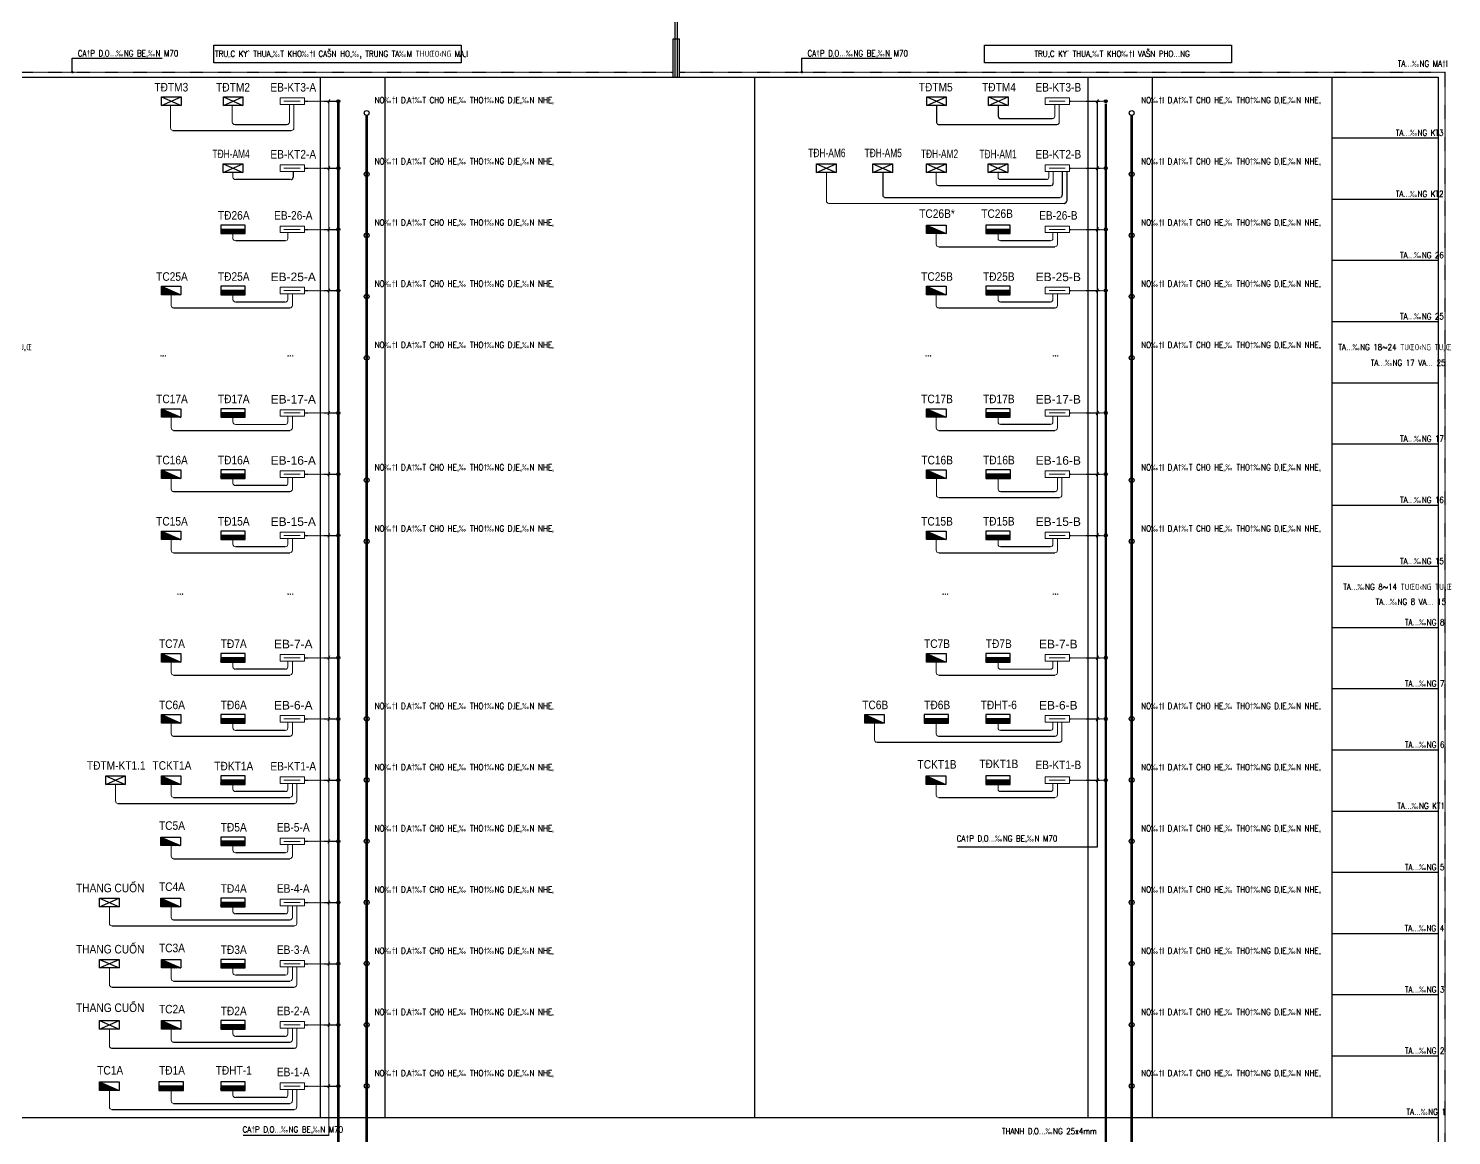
# Model space of a CAD drawing. Extents: x -5343388 to 7033982, y -486386 to 188356.
# Drawn here: x 535213 to 593360, y 118966 to 164193 of the extents above; entities that cross this region are included whole.
import ezdxf
from ezdxf.enums import TextEntityAlignment as Align

# ---------------------------------------------------------------- set-up
doc = ezdxf.new("R2010")
doc.units = 0
doc.header["$MEASUREMENT"] = 0
for name, pattern in [('CEN-2', [26, 20, -2, 0, -2, 0, -2]), ('CONTINOUS', [0]), ('DASHDOT2', [0.5, 0.25, -0.125, 0, -0.125]), ('HIDDEN', [0.375, 0.25, -0.125])]:
    doc.linetypes.add(name, pattern=pattern)
for name, color, linetype in [('0-----E-equip', 2, 'Continuous'), ('0-----E-line', 4, 'Continuous'), ('0-----E-text', 3, 'Continuous'), ('E-PLAN', 9, 'Continuous'), ('E-SYM', 2, 'Continuous'), ('E-WIRE2S', 4, 'CEN-2'), ('TBD', 2, 'Continuous')]:
    doc.layers.add(name, color=color, linetype=linetype)
for name, color, linetype, lineweight in [('0----EARTHING', 6, 'Continuous', 18), ('0---DT---TEXT', 3, 'Continuous', 18), ('CABLE PIT', 2, 'Continuous', 0), ('thay', 7, 'Continuous', 18)]:
    doc.layers.add(name, color=color, linetype=linetype, lineweight=lineweight)
doc.styles.add('ROMANS1', font='ROMANS1.shx')
doc.styles.add('STYLE3', font='')
doc.styles.get('STYLE3').set_extended_font_data('.VnArialH')
doc.dimstyles.get("Standard").update_dxf_attribs({"dimtxt": 0.18, "dimasz": 0.18, "dimexe": 0.18, "dimexo": 0.0625, "dimgap": 0.09, "dimtad": 0, "dimtih": 1, "dimtoh": 1, "dimdec": 4, "dimzin": 0, "dimdsep": 46, "dimtxsty": 'Standard', "dimcen": 0.09, "dimadec": 0, "dimazin": 0, "dimtfac": 1, "dimtdec": 4, "dimtofl": 0, "dimtmove": 0, "dimatfit": 3, "dimfxl": 1, "dimtolj": 1, "dimtzin": 0, "dimarcsym": 0})

# ---------------------------------------------------------------- blocks, each defined once
blk = doc.blocks.new('P1')
at = {"layer": 'TBD'}
h = blk.add_hatch(dxfattribs=at)
h.set_pattern_fill('ANSI31', color=256, scale=150, style=0)
h.set_pattern_definition([(45, (-33575, -55100), (-13.258252, 13.258252), [])])
h.paths.add_polyline_path([(500, 0), (500, 175), (-500, 175), (-500, 0)])
for p, q in [((-500, 350), (500, 350)), ((-500, 0), (-500, 350)), ((-500, 175), (500, 175)), ((500, 0), (-500, 0)), ((500, 350), (500, 0))]:
    blk.add_line(p, q, dxfattribs=at)
blk = doc.blocks.new('TAMNOIDAT')
at = {"layer": 'CABLE PIT', "linetype": 'Continuous', "ltscale": 0.5}
blk.add_line((-656, -1), (0, -1), dxfattribs=at)
blk.add_lwpolyline([(184, 134), (184, -134), (-811, -134), (-811, 134)], close=True, dxfattribs=at)
blk = doc.blocks.new('100-0')
at = {"layer": 'E-SYM', "linetype": 'Continuous'}
for radius in [75, 64.2, 53.5, 42.7, 31.9, 21.1, 10.4]:
    blk.add_circle((0, 0), radius, dxfattribs=at)
blk = doc.blocks.new('p5')
at = {"layer": 'TBD'}
for p, q in [((-400, 175), (400, -175)), ((-400, 175), (400, 175)), ((-400, -175), (400, 175)), ((-400, -175), (-400, 175)), ((400, 175), (400, -175)), ((400, -175), (-400, -175))]:
    blk.add_line(p, q, dxfattribs=at)
blk = doc.blocks.new('DOT')
at = {"layer": 'thay', "color": 0, "linetype": 'ByBlock'}
blk.add_line((-0.5, 0), (-1, 0), dxfattribs=at)
at = {"layer": 'thay', "color": 0, "linetype": 'ByBlock', "const_width": 0.5}
blk.add_lwpolyline([(-0.25, 0, 1), (0.25, 0, 1)], format="xyb", close=True, dxfattribs=at)
blk = doc.blocks.new('*X81')
at = {"color": 0}
for p, q in [((30675, 38842), (30681, 38848)), ((30675, 38816), (30699, 38840)), ((30675, 38789), (30717, 38831)), ((30675, 38763), (30736, 38823)), ((30675, 38736), (30754, 38815)), ((30675, 38710), (30773, 38807)), ((30675, 38683), (30791, 38799)), ((30675, 38656), (30810, 38791)), ((30675, 38630), (30828, 38783)), ((30675, 38603), (30847, 38775)), ((30675, 38577), (30865, 38767)), ((30675, 38550), (30883, 38759)), ((30675, 38524), (30902, 38751)), ((30678, 38500), (30920, 38743)), ((30704, 38500), (30939, 38735)), ((30731, 38500), (30957, 38727)), ((30757, 38500), (30976, 38718)), ((30784, 38500), (30994, 38710)), ((30810, 38500), (31013, 38702)), ((30837, 38500), (31031, 38694)), ((30863, 38500), (31049, 38686)), ((30890, 38500), (31068, 38678)), ((30916, 38500), (31086, 38670)), ((30943, 38500), (31105, 38662)), ((30969, 38500), (31123, 38654)), ((30996, 38500), (31142, 38646)), ((31022, 38500), (31160, 38638)), ((31049, 38500), (31179, 38630)), ((31075, 38500), (31197, 38622)), ((31102, 38500), (31215, 38614)), ((31128, 38500), (31234, 38605)), ((31155, 38500), (31252, 38597)), ((31181, 38500), (31271, 38589)), ((31208, 38500), (31289, 38581)), ((31234, 38500), (31308, 38573)), ((31261, 38500), (31326, 38565)), ((31288, 38500), (31345, 38557)), ((31314, 38500), (31363, 38549)), ((31341, 38500), (31381, 38541)), ((31367, 38500), (31400, 38533)), ((31394, 38500), (31418, 38525)), ((31420, 38500), (31437, 38517)), ((31447, 38500), (31455, 38509)), ((31473, 38500), (31474, 38501))]:
    blk.add_line(p, q, dxfattribs=at)
blk = doc.blocks.new('p2')
at = {"layer": 'TBD'}
for p, q in [((-400, 350), (400, 350)), ((-400, 350), (400, 0)), ((-400, 0), (-400, 350)), ((400, 0), (-400, 0)), ((400, 350), (400, 0))]:
    blk.add_line(p, q, dxfattribs=at)
blk.add_blockref('*X81', (-31075, -38500), dxfattribs=at)

msp = doc.modelspace()

# ---------------------------------------------------------------- linework, layer by layer
for p, q in [((530546.42406, 162208.72634), (592817.67104, 162208.72634)), ((547149.30097, 119708.72634), (547149.30097, 162208.72634)), ((549789.75515, 119708.72634), (549789.75515, 162208.72634)), ((564891.18698, 119708.72634), (564891.18698, 162208.72634)), ((578507.43244, 119708.72634), (578507.43244, 162208.72634)), ((581147.88661, 119708.72634), (581147.88661, 162208.72634)), ((588486.84361, 119708.72634), (588486.84361, 162208.72634)), ((592817.67104, 162208.72634), (592817.67104, 104458.51415)), ((592817.67104, 159708.72634), (588486.84361, 159708.72634)), ((592817.67104, 157208.72634), (588486.84361, 157208.72634)), ((592817.67104, 154708.72634), (588486.84361, 154708.72634)), ((592817.67104, 152208.72634), (588486.84361, 152208.72634)), ((592817.67104, 149708.72634), (588486.84361, 149708.72634)), ((592817.67104, 147208.72634), (588486.84361, 147208.72634)), ((592817.67104, 144708.72634), (588486.84361, 144708.72634)), ((592817.67104, 142208.72634), (588486.84361, 142208.72634)), ((592817.67104, 139708.72634), (588486.84361, 139708.72634)), ((592817.67104, 137208.72634), (588486.84361, 137208.72634)), ((592817.67104, 134708.72634), (588486.84361, 134708.72634)), ((592817.67104, 132208.72634), (588486.84361, 132208.72634)), ((592817.67104, 129708.72634), (588486.84361, 129708.72634)), ((592817.67104, 127208.72634), (588486.84361, 127208.72634)), ((592817.67104, 124708.72634), (588486.84361, 124708.72634)), ((592817.67104, 122208.72634), (588486.84361, 122208.72634)), ((530546.42406, 119708.72634), (592817.67104, 119708.72634))]:
    msp.add_line(p, q)
for points in [[(542789.28349, 163517.68503), (552892.1119, 163517.68503), (552892.1119, 162784.4809), (542789.28349, 162784.4809)], [(574272.22191, 163517.68503), (584375.05031, 163517.68503), (584375.05031, 162784.4809), (574272.22191, 162784.4809)]]:
    msp.add_lwpolyline(points, close=True)
for points in [[(556381.82315, 160741.3009, 0, 150, 0), (556052.57012, 160741.3009, 0, 0, 0), (549031.3121, 160741.3009, 0, 0, 0)], [(587641.41787, 160741.3009, 0, 150, 0), (587312.16484, 160741.3009, 0, 0, 0), (580290.90682, 160741.3009, 0, 0, 0)], [(556381.82315, 158241.3009, 0, 150, 0), (556052.57012, 158241.3009, 0, 0, 0), (549031.3121, 158241.3009, 0, 0, 0)], [(587641.41787, 158241.3009, 0, 150, 0), (587312.16484, 158241.3009, 0, 0, 0), (580290.90682, 158241.3009, 0, 0, 0)], [(556381.82315, 155741.3009, 0, 150, 0), (556052.57012, 155741.3009, 0, 0, 0), (549031.3121, 155741.3009, 0, 0, 0)], [(587641.41787, 155741.3009, 0, 150, 0), (587312.16484, 155741.3009, 0, 0, 0), (580290.90682, 155741.3009, 0, 0, 0)], [(556381.82315, 153241.3009, 0, 150, 0), (556052.57012, 153241.3009, 0, 0, 0), (549031.3121, 153241.3009, 0, 0, 0)], [(587641.41787, 153241.3009, 0, 150, 0), (587312.16484, 153241.3009, 0, 0, 0), (580290.90682, 153241.3009, 0, 0, 0)], [(556381.82315, 150741.3009, 0, 150, 0), (556052.57012, 150741.3009, 0, 0, 0), (549031.3121, 150741.3009, 0, 0, 0)], [(587641.41787, 150741.3009, 0, 150, 0), (587312.16484, 150741.3009, 0, 0, 0), (580290.90682, 150741.3009, 0, 0, 0)], [(556381.82315, 145741.3009, 0, 150, 0), (556052.57012, 145741.3009, 0, 0, 0), (549031.3121, 145741.3009, 0, 0, 0)], [(587641.41787, 145741.3009, 0, 150, 0), (587312.16484, 145741.3009, 0, 0, 0), (580290.90682, 145741.3009, 0, 0, 0)], [(556381.82315, 143241.3009, 0, 150, 0), (556052.57012, 143241.3009, 0, 0, 0), (549031.3121, 143241.3009, 0, 0, 0)], [(587641.41787, 143241.3009, 0, 150, 0), (587312.16484, 143241.3009, 0, 0, 0), (580290.90682, 143241.3009, 0, 0, 0)], [(556381.82315, 135991.3009, 0, 150, 0), (556052.57012, 135991.3009, 0, 0, 0), (549031.3121, 135991.3009, 0, 0, 0)], [(587641.41787, 135991.3009, 0, 150, 0), (587312.16484, 135991.3009, 0, 0, 0), (580290.90682, 135991.3009, 0, 0, 0)], [(556381.82315, 133491.3009, 0, 150, 0), (556052.57012, 133491.3009, 0, 0, 0), (549031.3121, 133491.3009, 0, 0, 0)], [(587641.41787, 133491.3009, 0, 150, 0), (587312.16484, 133491.3009, 0, 0, 0), (580290.90682, 133491.3009, 0, 0, 0)], [(556381.82315, 130991.3009, 0, 150, 0), (556052.57012, 130991.3009, 0, 0, 0), (549031.3121, 130991.3009, 0, 0, 0)], [(587641.41787, 130991.3009, 0, 150, 0), (587312.16484, 130991.3009, 0, 0, 0), (580290.90682, 130991.3009, 0, 0, 0)], [(556381.82315, 128491.3009, 0, 150, 0), (556052.57012, 128491.3009, 0, 0, 0), (549031.3121, 128491.3009, 0, 0, 0)], [(587641.41787, 128491.3009, 0, 150, 0), (587312.16484, 128491.3009, 0, 0, 0), (580290.90682, 128491.3009, 0, 0, 0)], [(556381.82315, 125991.3009, 0, 150, 0), (556052.57012, 125991.3009, 0, 0, 0), (549031.3121, 125991.3009, 0, 0, 0)], [(587641.41787, 125991.3009, 0, 150, 0), (587312.16484, 125991.3009, 0, 0, 0), (580290.90682, 125991.3009, 0, 0, 0)], [(556381.82315, 123491.3009, 0, 150, 0), (556052.57012, 123491.3009, 0, 0, 0), (549031.3121, 123491.3009, 0, 0, 0)], [(587641.41787, 123491.3009, 0, 150, 0), (587312.16484, 123491.3009, 0, 0, 0), (580290.90682, 123491.3009, 0, 0, 0)], [(556381.82315, 120991.3009, 0, 150, 0), (556052.57012, 120991.3009, 0, 0, 0), (549031.3121, 120991.3009, 0, 0, 0)], [(587641.41787, 120991.3009, 0, 150, 0), (587312.16484, 120991.3009, 0, 0, 0), (580290.90682, 120991.3009, 0, 0, 0)]]:
    msp.add_lwpolyline(points, format="xyseb")
for centre in [(549031.3121, 160741.3009), (580290.90682, 160741.3009), (549031.3121, 158241.3009), (580290.90682, 158241.3009), (549031.3121, 155741.3009), (580290.90682, 155741.3009), (549031.3121, 153241.3009), (580290.90682, 153241.3009), (549031.3121, 150741.3009), (580290.90682, 150741.3009), (549031.3121, 145741.3009), (580290.90682, 145741.3009), (549031.3121, 143241.3009), (580290.90682, 143241.3009), (549031.3121, 135991.3009), (580290.90682, 135991.3009), (549031.3121, 133491.3009), (580290.90682, 133491.3009), (549031.3121, 130991.3009), (580290.90682, 130991.3009), (549031.3121, 128491.3009), (580290.90682, 128491.3009), (549031.3121, 125991.3009), (580290.90682, 125991.3009), (549031.3121, 123491.3009), (580290.90682, 123491.3009), (549031.3121, 120991.3009), (580290.90682, 120991.3009)]:
    msp.add_circle(centre, 100)
at = {"layer": '0-----E-line', "color": 6, "linetype": 'DASHDOT2', "ltscale": 10}
for p, q in [((530240.02914, 162408.72634), (561554.99464, 162408.72634)), ((561809.10047, 162408.72634), (583276.19908, 162408.72634)), ((582279.47854, 162408.72634), (593098.27463, 162408.72634)), ((593098.27463, 103194.44058), (593098.27463, 162408.72634)), ((546493.24417, 161220.94088), (547873.24683, 161220.94088)), ((577752.8389, 161220.94088), (579231.37829, 161220.94088)), ((546493.24417, 158485.83188), (547873.24683, 158485.83188)), ((577752.8389, 158485.83188), (579231.37829, 158485.83188)), ((546493.24417, 155985.83188), (547873.24683, 155985.83188)), ((577752.8389, 155985.83188), (579231.37829, 155985.83188)), ((546493.24417, 153485.83188), (547873.24683, 153485.83188)), ((577752.8389, 153485.83188), (579231.37829, 153485.83188)), ((546493.24417, 148485.83188), (547873.24683, 148485.83188)), ((577752.8389, 148485.83188), (579231.37829, 148485.83188)), ((546493.24417, 145985.83188), (547873.24683, 145985.83188)), ((577752.8389, 145985.83188), (579231.37829, 145985.83188)), ((546493.24417, 143485.83188), (547873.24683, 143485.83188)), ((577752.8389, 143485.83188), (579231.37829, 143485.83188)), ((546493.24417, 138485.83188), (547873.24683, 138485.83188)), ((577752.8389, 138485.83188), (579231.37829, 138485.83188)), ((546493.24417, 135985.83188), (547873.24683, 135985.83188)), ((577752.8389, 135985.83188), (579231.37829, 135985.83188)), ((546493.24417, 133485.83188), (547873.24683, 133485.83188)), ((577752.8389, 133485.83188), (579231.37829, 133485.83188)), ((546493.24417, 130985.83188), (547873.24683, 130985.83188)), ((546493.24417, 128485.83188), (547873.24683, 128485.83188)), ((546493.24417, 125985.83188), (547873.24683, 125985.83188)), ((546493.24417, 123485.83188), (547873.24683, 123485.83188)), ((546493.24417, 120985.83188), (547873.24683, 120985.83188))]:
    msp.add_line(p, q, dxfattribs=at)
at = {"layer": '0-----E-line', "color": 6, "linetype": 'HIDDEN', "ltscale": 10}
for p, q in [((572314.27417, 161045.94088), (572314.27417, 160368.46148)), ((574838.34358, 161045.94088), (574838.34358, 160610.57523)), ((574938.34358, 160510.57523), (577049.53293, 160510.57523)), ((541117.78904, 160026.34773), (545958.20979, 160026.34773)), ((543641.85845, 160268.46148), (545774.1822, 160268.46148)), ((572414.27417, 160268.46148), (577233.56052, 160268.46148)), ((546029.56924, 158352.13622), (546029.56924, 158117.57997)), ((570117.32879, 158310.83188), (570117.32879, 157391.23872)), ((577453.64139, 158352.13622), (577453.64139, 157391.23872)), ((577637.66898, 158352.13622), (577637.66898, 157149.12497)), ((545929.56924, 158017.57997), (543669.96385, 158017.57997)), ((572405.48916, 157775.46622), (576985.58622, 157775.46622)), ((576801.55863, 158017.57997), (574929.55857, 158017.57997)), ((570217.32879, 157291.23872), (577353.64139, 157291.23872)), ((545711.59526, 155517.57997), (543669.96385, 155517.57997)), ((572405.48916, 155275.46622), (577155.21757, 155275.46622)), ((576971.18998, 155517.57997), (574929.55857, 155517.57997)), ((545711.59526, 153017.57997), (543669.96385, 153017.57997)), ((576971.18998, 153017.57997), (574929.55857, 153017.57997)), ((541145.89444, 152775.46622), (545895.62285, 152775.46622)), ((572405.48916, 152775.46622), (577155.21757, 152775.46622)), ((541145.89444, 147775.46622), (545895.62285, 147775.46622)), ((572405.48916, 147775.46622), (577155.21757, 147775.46622)), ((576971.18998, 148017.57997), (574929.55857, 148017.57997)), ((545711.59526, 145517.57997), (543669.96385, 145517.57997)), ((541145.89444, 145275.46622), (545895.62285, 145275.46622)), ((572410.90828, 145033.35247), (577339.24516, 145033.35247)), ((574934.97769, 145275.46622), (577155.21757, 145275.46622)), ((541145.89444, 142775.46622), (545895.62285, 142775.46622)), ((545711.59526, 143017.57997), (543669.96385, 143017.57997)), ((572405.48916, 142775.46622), (577155.21757, 142775.46622)), ((576971.18998, 143017.57997), (574929.55857, 143017.57997)), ((545711.59526, 138017.57997), (543669.96385, 138017.57997)), ((541145.89444, 137775.46622), (545895.62285, 137775.46622)), ((572405.48916, 137775.46622), (577155.21757, 137775.46622)), ((545711.59526, 135517.57997), (543669.96385, 135517.57997)), ((576971.18998, 135517.57997), (574929.55857, 135517.57997)), ((541145.89444, 135275.46622), (545895.62285, 135275.46622)), ((569881.41975, 135033.35247), (577339.24516, 135033.35247)), ((572405.48916, 135275.46622), (577155.21757, 135275.46622)), ((541145.89444, 132775.46622), (545895.62285, 132775.46622)), ((545711.59526, 133017.57997), (543669.96385, 133017.57997)), ((572405.48916, 132775.46622), (577155.21757, 132775.46622)), ((576971.18998, 133017.57997), (574929.55857, 133017.57997)), ((538869.66567, 132533.35247), (546079.65043, 132533.35247)), ((541145.89444, 130275.46622), (545895.62285, 130275.46622)), ((545711.59526, 130517.57997), (543669.96385, 130517.57997)), ((545711.59526, 128017.57997), (543669.96385, 128017.57997)), ((538621.82503, 127533.35247), (546079.65043, 127533.35247)), ((541145.89444, 127775.46622), (545895.62285, 127775.46622)), ((538621.82503, 125033.35247), (546079.65043, 125033.35247)), ((541145.89444, 125275.46622), (545895.62285, 125275.46622)), ((545711.59526, 125517.57997), (543669.96385, 125517.57997)), ((541145.89444, 122775.46622), (545895.62285, 122775.46622)), ((545711.59526, 123017.57997), (543669.96385, 123017.57997)), ((538621.82503, 122533.35247), (546079.65043, 122533.35247)), ((545711.59526, 120517.57997), (543669.96385, 120517.57997)), ((538621.82503, 120033.35247), (546079.65043, 120033.35247)), ((541145.89444, 120275.46622), (545895.62285, 120275.46622))]:
    msp.add_line(p, q, dxfattribs=at)
for centre, start, end in [((574938.34358, 160610.57523), 180, 270), ((572414.27417, 160368.46148), 180, 270), ((545929.56924, 158117.57997), 270, 0), ((576985.58622, 157875.46622), 270, 0), ((576985.58622, 157875.46622), 270, 0), ((570217.32879, 157391.23872), 180, 270), ((577353.64139, 157391.23872), 270, 0), ((577537.66898, 157149.12497), 270, 0)]:
    msp.add_arc(centre, 100, start, end, dxfattribs=at)
at = {"layer": '0-----E-text'}
for p, q in [((578887.3114, 161220.94088), (578887.3114, 130746.00819)), ((578887.3114, 130746.00819), (573167.87933, 130746.00819)), ((547485.20626, 118969.1355), (543987.27159, 118969.1355))]:
    msp.add_line(p, q, dxfattribs=at)
at = {"layer": '0----EARTHING'}
for p, q in [((545874.1822, 161087.24523), (545874.1822, 160368.46148)), ((546058.20979, 161087.24523), (546058.20979, 160126.34773)), ((577149.53293, 161087.24523), (577149.53293, 160610.57523)), ((577333.56052, 161087.24523), (577333.56052, 160368.46148)), ((541017.78904, 161045.94088), (541017.78904, 160126.34773)), ((543541.85845, 161045.94088), (543541.85845, 160368.46148)), ((543569.96385, 158310.83188), (543569.96385, 158117.57997)), ((567815.26678, 158310.83188), (567815.26678, 157149.12497)), ((572305.48916, 158310.83188), (572305.48916, 157875.46622)), ((574829.55857, 158310.83188), (574829.55857, 158117.57997)), ((576901.55863, 158352.13622), (576901.55863, 158117.57997)), ((577085.58622, 158352.13622), (577085.58622, 157875.46622)), ((567915.26678, 157049.12497), (577537.66898, 157049.12497)), ((545811.59526, 155852.13622), (545811.59526, 155617.57997)), ((577071.18998, 155852.13622), (577071.18998, 155617.57997)), ((577255.21757, 155852.13622), (577255.21757, 155375.46622)), ((543569.96385, 155810.83188), (543569.96385, 155617.57997)), ((572305.48916, 155810.83188), (572305.48916, 155375.46622)), ((574829.55857, 155810.83188), (574829.55857, 155617.57997)), ((541045.89444, 153310.83188), (541045.89444, 152875.46622)), ((543569.96385, 153310.83188), (543569.96385, 153117.57997)), ((545811.59526, 153352.13622), (545811.59526, 153117.57997)), ((545995.62285, 153352.13622), (545995.62285, 152875.46622)), ((572305.48916, 153310.83188), (572305.48916, 152875.46622)), ((574829.55857, 153310.83188), (574829.55857, 153117.57997)), ((577071.18998, 153352.13622), (577071.18998, 153117.57997)), ((577255.21757, 153352.13622), (577255.21757, 152875.46622)), ((541045.89444, 148310.83188), (541045.89444, 147875.46622)), ((543569.96385, 148310.83188), (543569.96385, 148117.57997)), ((545811.59526, 148352.13622), (545811.59526, 148117.57997)), ((545995.62285, 148352.13622), (545995.62285, 147875.46622)), ((572305.48916, 148310.83188), (572305.48916, 147875.46622)), ((574829.55857, 148310.83188), (574829.55857, 148117.57997)), ((577071.18998, 148352.13622), (577071.18998, 148117.57997)), ((577255.21757, 148352.13622), (577255.21757, 147875.46622)), ((545711.59526, 148017.57997), (543669.96385, 148017.57997)), ((541045.89444, 145810.83188), (541045.89444, 145375.46622)), ((543569.96385, 145810.83188), (543569.96385, 145617.57997)), ((545811.59526, 145852.13622), (545811.59526, 145617.57997)), ((545995.62285, 145852.13622), (545995.62285, 145375.46622)), ((572310.90828, 145810.83188), (572310.90828, 145133.35247)), ((574834.97769, 145810.83188), (574834.97769, 145375.46622)), ((577255.21757, 145852.13622), (577255.21757, 145375.46622)), ((577439.24516, 145852.13622), (577439.24516, 145133.35247)), ((541045.89444, 143310.83188), (541045.89444, 142875.46622)), ((543569.96385, 143310.83188), (543569.96385, 143117.57997)), ((545811.59526, 143352.13622), (545811.59526, 143117.57997)), ((545995.62285, 143352.13622), (545995.62285, 142875.46622)), ((572305.48916, 143310.83188), (572305.48916, 142875.46622)), ((574829.55857, 143310.83188), (574829.55857, 143117.57997)), ((577071.18998, 143352.13622), (577071.18998, 143117.57997)), ((577255.21757, 143352.13622), (577255.21757, 142875.46622)), ((541045.89444, 138310.83188), (541045.89444, 137875.46622)), ((543569.96385, 138310.83188), (543569.96385, 138117.57997)), ((545811.59526, 138352.13622), (545811.59526, 138117.57997)), ((545995.62285, 138352.13622), (545995.62285, 137875.46622)), ((572305.48916, 138310.83188), (572305.48916, 137875.46622)), ((574829.55857, 138310.83188), (574829.55857, 138117.57997)), ((576971.18998, 138017.57997), (574929.55857, 138017.57997)), ((577071.18998, 138352.13622), (577071.18998, 138117.57997)), ((577255.21757, 138352.13622), (577255.21757, 137875.46622)), ((541045.89444, 135810.83188), (541045.89444, 135375.46622)), ((543569.96385, 135810.83188), (543569.96385, 135617.57997)), ((545811.59526, 135852.13622), (545811.59526, 135617.57997)), ((545995.62285, 135852.13622), (545995.62285, 135375.46622)), ((569781.41975, 135810.83188), (569781.41975, 135133.35247)), ((572305.48916, 135810.83188), (572305.48916, 135375.46622)), ((574829.55857, 135810.83188), (574829.55857, 135617.57997)), ((577071.18998, 135852.13622), (577071.18998, 135617.57997)), ((577255.21757, 135852.13622), (577255.21757, 135375.46622)), ((577439.24516, 135852.13622), (577439.24516, 135133.35247)), ((538769.66567, 133310.83188), (538769.66567, 132633.35247)), ((541045.89444, 133310.83188), (541045.89444, 132875.46622)), ((543569.96385, 133310.83188), (543569.96385, 133117.57997)), ((545811.59526, 133352.13622), (545811.59526, 133117.57997)), ((545995.62285, 133352.13622), (545995.62285, 132875.46622)), ((546179.65043, 133352.13622), (546179.65043, 132633.35247)), ((572305.48916, 133310.83188), (572305.48916, 132875.46622)), ((574829.55857, 133310.83188), (574829.55857, 133117.57997)), ((577071.18998, 133352.13622), (577071.18998, 133117.57997)), ((577255.21757, 133352.13622), (577255.21757, 132875.46622)), ((545811.59526, 130852.13622), (545811.59526, 130617.57997)), ((545995.62285, 130852.13622), (545995.62285, 130375.46622)), ((541045.89444, 130810.83188), (541045.89444, 130375.46622)), ((543569.96385, 130810.83188), (543569.96385, 130617.57997)), ((538521.82503, 128310.83188), (538521.82503, 127633.35247)), ((541045.89444, 128310.83188), (541045.89444, 127875.46622)), ((543569.96385, 128310.83188), (543569.96385, 128117.57997)), ((545811.59526, 128352.13622), (545811.59526, 128117.57997)), ((545995.62285, 128352.13622), (545995.62285, 127875.46622)), ((546179.65043, 128352.13622), (546179.65043, 127633.35247)), ((538521.82503, 125810.83188), (538521.82503, 125133.35247)), ((541045.89444, 125810.83188), (541045.89444, 125375.46622)), ((543569.96385, 125810.83188), (543569.96385, 125617.57997)), ((545811.59526, 125852.13622), (545811.59526, 125617.57997)), ((545995.62285, 125852.13622), (545995.62285, 125375.46622)), ((546179.65043, 125852.13622), (546179.65043, 125133.35247)), ((538521.82503, 123310.83188), (538521.82503, 122633.35247)), ((541045.89444, 123310.83188), (541045.89444, 122875.46622)), ((543569.96385, 123310.83188), (543569.96385, 123117.57997)), ((545811.59526, 123352.13622), (545811.59526, 123117.57997)), ((545995.62285, 123352.13622), (545995.62285, 122875.46622)), ((546179.65043, 123352.13622), (546179.65043, 122633.35247)), ((538521.82503, 120810.83188), (538521.82503, 120133.35247)), ((541045.89444, 120810.83188), (541045.89444, 120375.46622)), ((543569.96385, 120810.83188), (543569.96385, 120617.57997)), ((545811.59526, 120852.13622), (545811.59526, 120617.57997)), ((545995.62285, 120852.13622), (545995.62285, 120375.46622)), ((546179.65043, 120852.13622), (546179.65043, 120133.35247))]:
    msp.add_line(p, q, dxfattribs=at)
at = {"layer": '0----EARTHING', "linetype": 'CONTINOUS', "const_width": 100}
for points in [[(547873.24683, 161220.94088), (547873.24683, 102432.83305)], [(579231.37829, 161120.94088), (579231.37829, 104055.42914)], [(549031.3121, 160641.3009), (549031.3121, 103304.63623)], [(580290.90682, 160641.3009), (580290.90682, 102432.83305)]]:
    msp.add_lwpolyline(points, dxfattribs=at)
at = {"layer": '0----EARTHING', "ltscale": 10}
for centre, start, end in [((577049.53293, 160610.57523), 270, 0), ((541117.78904, 160126.34773), 180, 270), ((543641.85845, 160368.46148), 180, 270), ((545774.1822, 160368.46148), 270, 0), ((545958.20979, 160126.34773), 270, 0), ((577233.56052, 160368.46148), 270, 0), ((577155.21757, 155375.46622), 270, 0), ((545895.62285, 152875.46622), 270, 0), ((577155.21757, 152875.46622), 270, 0), ((545895.62285, 147875.46622), 270, 0), ((577155.21757, 147875.46622), 270, 0), ((545895.62285, 145375.46622), 270, 0), ((577155.21757, 145375.46622), 270, 0), ((572410.90828, 145133.35247), 180, 270), ((577339.24516, 145133.35247), 270, 0), ((545895.62285, 142875.46622), 270, 0), ((577155.21757, 142875.46622), 270, 0), ((545895.62285, 137875.46622), 270, 0), ((577155.21757, 137875.46622), 270, 0), ((545895.62285, 135375.46622), 270, 0), ((569881.41975, 135133.35247), 180, 270), ((577155.21757, 135375.46622), 270, 0), ((577339.24516, 135133.35247), 270, 0), ((538869.66567, 132633.35247), 180, 270), ((545895.62285, 132875.46622), 270, 0), ((546079.65043, 132633.35247), 270, 0), ((577155.21757, 132875.46622), 270, 0), ((545895.62285, 130375.46622), 270, 0), ((538621.82503, 127633.35247), 180, 270), ((545895.62285, 127875.46622), 270, 0), ((546079.65043, 127633.35247), 270, 0), ((538621.82503, 125133.35247), 180, 270), ((545895.62285, 125375.46622), 270, 0), ((546079.65043, 125133.35247), 270, 0), ((545895.62285, 122875.46622), 270, 0), ((538621.82503, 122633.35247), 180, 270), ((546079.65043, 122633.35247), 270, 0), ((545895.62285, 120375.46622), 270, 0), ((538621.82503, 120133.35247), 180, 270), ((546079.65043, 120133.35247), 270, 0)]:
    msp.add_arc(centre, 100, start, end, dxfattribs=at)
at = {"layer": '0----EARTHING'}
for centre, start, end in [((577049.53293, 160610.57523), 270, 0), ((543669.96385, 158117.57997), 180, 270), ((572405.48916, 157875.46622), 180, 270), ((574929.55857, 158117.57997), 180, 270), ((576801.55863, 158117.57997), 270, 0), ((567915.26678, 157149.12497), 180, 270), ((543669.96385, 155617.57997), 180, 270), ((545711.59526, 155617.57997), 270, 0), ((572405.48916, 155375.46622), 180, 270), ((574929.55857, 155617.57997), 180, 270), ((576971.18998, 155617.57997), 270, 0), ((577155.21757, 155375.46622), 270, 0), ((543669.96385, 153117.57997), 180, 270), ((545711.59526, 153117.57997), 270, 0), ((574929.55857, 153117.57997), 180, 270), ((576971.18998, 153117.57997), 270, 0), ((541145.89444, 152875.46622), 180, 270), ((545895.62285, 152875.46622), 270, 0), ((572405.48916, 152875.46622), 180, 270), ((577155.21757, 152875.46622), 270, 0), ((541145.89444, 147875.46622), 180, 270), ((543669.96385, 148117.57997), 180, 270), ((545711.59526, 148117.57997), 270, 0), ((545895.62285, 147875.46622), 270, 0), ((572405.48916, 147875.46622), 180, 270), ((574929.55857, 148117.57997), 180, 270), ((576971.18998, 148117.57997), 270, 0), ((577155.21757, 147875.46622), 270, 0), ((541145.89444, 145375.46622), 180, 270), ((543669.96385, 145617.57997), 180, 270), ((545711.59526, 145617.57997), 270, 0), ((545895.62285, 145375.46622), 270, 0), ((574934.97769, 145375.46622), 180, 270), ((577155.21757, 145375.46622), 270, 0), ((543669.96385, 143117.57997), 180, 270), ((545711.59526, 143117.57997), 270, 0), ((574929.55857, 143117.57997), 180, 270), ((576971.18998, 143117.57997), 270, 0), ((541145.89444, 142875.46622), 180, 270), ((545895.62285, 142875.46622), 270, 0), ((572405.48916, 142875.46622), 180, 270), ((577155.21757, 142875.46622), 270, 0), ((541145.89444, 137875.46622), 180, 270), ((543669.96385, 138117.57997), 180, 270), ((545711.59526, 138117.57997), 270, 0), ((545895.62285, 137875.46622), 270, 0), ((572405.48916, 137875.46622), 180, 270), ((574929.55857, 138117.57997), 180, 270), ((576971.18998, 138117.57997), 270, 0), ((577155.21757, 137875.46622), 270, 0), ((543669.96385, 135617.57997), 180, 270), ((545711.59526, 135617.57997), 270, 0), ((574929.55857, 135617.57997), 180, 270), ((576971.18998, 135617.57997), 270, 0), ((541145.89444, 135375.46622), 180, 270), ((545895.62285, 135375.46622), 270, 0), ((572405.48916, 135375.46622), 180, 270), ((577155.21757, 135375.46622), 270, 0), ((541145.89444, 132875.46622), 180, 270), ((543669.96385, 133117.57997), 180, 270), ((545711.59526, 133117.57997), 270, 0), ((545895.62285, 132875.46622), 270, 0), ((572405.48916, 132875.46622), 180, 270), ((574929.55857, 133117.57997), 180, 270), ((576971.18998, 133117.57997), 270, 0), ((577155.21757, 132875.46622), 270, 0), ((541145.89444, 130375.46622), 180, 270), ((543669.96385, 130617.57997), 180, 270), ((545711.59526, 130617.57997), 270, 0), ((545895.62285, 130375.46622), 270, 0), ((543669.96385, 128117.57997), 180, 270), ((545711.59526, 128117.57997), 270, 0), ((541145.89444, 127875.46622), 180, 270), ((545895.62285, 127875.46622), 270, 0), ((543669.96385, 125617.57997), 180, 270), ((545711.59526, 125617.57997), 270, 0), ((541145.89444, 125375.46622), 180, 270), ((545895.62285, 125375.46622), 270, 0), ((541145.89444, 122875.46622), 180, 270), ((543669.96385, 123117.57997), 180, 270), ((545711.59526, 123117.57997), 270, 0), ((545895.62285, 122875.46622), 270, 0), ((541145.89444, 120375.46622), 180, 270), ((543669.96385, 120617.57997), 180, 270), ((545711.59526, 120617.57997), 270, 0), ((545895.62285, 120375.46622), 270, 0)]:
    msp.add_arc(centre, 100, start, end, dxfattribs=at)
at = {"layer": '0---DT---TEXT'}
for p, q in [((547439.82173, 161149.66232), (547530.59078, 161292.21945)), ((547485.20626, 118969.1355), (547485.20626, 161220.94088)), ((578841.92688, 161149.66232), (578932.69593, 161292.21945)), ((547439.82173, 158414.55331), (547530.59078, 158557.11044)), ((578841.92688, 158414.55331), (578932.69593, 158557.11044)), ((547439.82173, 155914.55331), (547530.59078, 156057.11044)), ((578841.92688, 155914.55331), (578932.69593, 156057.11044)), ((547439.82173, 153414.55331), (547530.59078, 153557.11044)), ((578841.92688, 153414.55331), (578932.69593, 153557.11044)), ((547439.82173, 148414.55331), (547530.59078, 148557.11044)), ((578841.92688, 148414.55331), (578932.69593, 148557.11044)), ((547439.82173, 145914.55331), (547530.59078, 146057.11044)), ((578841.92688, 145914.55331), (578932.69593, 146057.11044)), ((547439.82173, 143414.55331), (547530.59078, 143557.11044)), ((578841.92688, 143414.55331), (578932.69593, 143557.11044)), ((547439.82173, 138414.55331), (547530.59078, 138557.11044)), ((578841.92688, 138414.55331), (578932.69593, 138557.11044)), ((547439.82173, 135914.55331), (547530.59078, 136057.11044)), ((578841.92688, 135914.55331), (578932.69593, 136057.11044)), ((547439.82173, 133414.55331), (547530.59078, 133557.11044)), ((578841.92688, 133414.55331), (578932.69593, 133557.11044)), ((547439.82173, 130914.55331), (547530.59078, 131057.11044)), ((547439.82173, 128414.55331), (547530.59078, 128557.11044)), ((547439.82173, 125914.55331), (547530.59078, 126057.11044)), ((547439.82173, 123414.55331), (547530.59078, 123557.11044)), ((547439.82173, 120914.55331), (547530.59078, 121057.11044))]:
    msp.add_line(p, q, dxfattribs=at)
at = {"layer": 'E-PLAN', "color": 2}
for p, q in [((561632.78522, 162208.72618), (561632.78522, 165098.25546)), ((561731.30988, 162208.72618), (561731.30988, 165098.25546)), ((561554.99464, 162208.72618), (561554.99464, 163764.5379)), ((561809.10047, 162208.72618), (561809.10047, 163764.5379))]:
    msp.add_line(p, q, dxfattribs=at)
at = {"layer": 'E-SYM', "color": 2}
msp.add_line((561554.99464, 163764.5379), (561809.10047, 163764.5379), dxfattribs=at)

# ---------------------------------------------------------------- block references
at = {"layer": '0-----E-equip'}
for name, p in [('p5', (541053.42541, 161220.94088)), ('p5', (543577.49482, 161220.94088)), ('p5', (572314.27417, 161220.94088)), ('p5', (574838.34358, 161220.94088)), ('p5', (543569.96385, 158485.83188)), ('p5', (567815.26678, 158485.83188)), ('p5', (570117.32879, 158485.83188)), ('p5', (572305.48916, 158485.83188)), ('p5', (574829.55857, 158485.83188)), ('p2', (572305.48916, 155810.83188)), ('p2', (541045.89444, 153310.83188)), ('p2', (572305.48916, 153310.83188)), ('p2', (541045.89444, 148310.83188)), ('p2', (572305.48916, 148310.83188)), ('p2', (541045.51564, 145810.83188)), ('p2', (572310.90828, 145810.83188)), ('p2', (541045.51564, 143310.83188)), ('p2', (572305.11037, 143310.83188)), ('p2', (541045.51564, 138310.83188)), ('p2', (572305.48916, 138310.83188)), ('p2', (541045.89444, 135810.83188)), ('p2', (569781.41975, 135810.83188)), ('p5', (538769.66567, 133485.83188)), ('p2', (541045.89444, 133310.83188)), ('p2', (572297.36722, 133312.34934)), ('p2', (541018.99914, 130810.83188)), ('p5', (538521.82503, 128485.83188)), ('p2', (541018.99914, 128310.83188)), ('p5', (538521.82503, 125985.83188)), ('p2', (541045.89444, 125810.83188)), ('p5', (538521.82503, 123485.83188)), ('p2', (541045.89444, 123310.83188)), ('p2', (538521.82503, 120810.83188))]:
    msp.add_blockref(name, p, dxfattribs=at)
at = {"layer": '0-----E-equip', "xscale": -1}
for p in [(543569.96385, 155810.83188), (574829.55857, 155810.83188), (543569.96385, 153310.83188), (574829.55857, 153310.83188), (543569.96385, 148310.83188), (574829.55857, 148310.83188), (543569.96385, 145810.83188), (574834.97769, 145810.83188), (543569.96385, 143310.83188), (574829.55857, 143310.83188), (543569.96385, 138310.83188), (574829.55857, 138310.83188), (543569.96385, 135810.83188), (572312.50361, 135810.83188), (574829.55857, 135810.83188), (543569.96385, 133310.83188), (574829.55857, 133310.83188), (543569.96385, 130810.83188), (543569.96385, 128310.83188), (543569.96385, 125810.83188), (543569.96385, 123310.83188), (541045.89444, 120810.83188), (543569.96385, 120810.83188)]:
    msp.add_blockref('P1', p, dxfattribs=at)
at = {"layer": '0----EARTHING'}
for p in [(546309.21659, 161220.94088), (577568.81131, 161220.94088), (546309.21659, 158485.83188), (577568.81131, 158485.83188), (546309.21659, 155985.83188), (577568.81131, 155985.83188), (546309.21659, 153485.83188), (577568.81131, 153485.83188), (546309.21659, 148485.83188), (577568.81131, 148485.83188), (546309.21659, 145985.83188), (577568.81131, 145985.83188), (546309.21659, 143485.83188), (577568.81131, 143485.83188), (546309.21659, 138485.83188), (577568.81131, 138485.83188), (546309.21659, 135985.83188), (577568.81131, 135985.83188), (546309.21659, 133485.83188), (577568.81131, 133485.83188), (546309.21659, 130985.83188), (546309.21659, 128485.83188), (546309.21659, 125985.83188), (546309.21659, 123485.83188), (546309.21659, 120985.83188)]:
    msp.add_blockref('TAMNOIDAT', p, dxfattribs=at)
at = {"layer": 'E-WIRE2S', "xscale": 0.8274002787657082, "yscale": 0.8274002787657082, "zscale": 0.8274002787657082}
for p in [(547873.24683, 161220.94088), (579231.37829, 161220.94088), (547873.24683, 158485.83188), (579231.37829, 158485.83188), (547873.24683, 155985.83188), (579231.37829, 155985.83188), (547873.24683, 153485.83188), (579231.37829, 153485.83188), (547873.24683, 148485.83188), (579231.37829, 148485.83188), (547873.24683, 145985.83188), (579231.37829, 145985.83188), (547873.24683, 143485.83188), (579231.37829, 143485.83188), (547873.24683, 138485.83188), (579231.37829, 138485.83188), (547873.24683, 135985.83188), (579231.37829, 135985.83188), (547873.24683, 133485.83188), (579231.37829, 133485.83188), (547873.24683, 130985.83188), (547873.24683, 128485.83188), (547873.24683, 125985.83188), (547873.24683, 123485.83188), (547873.24683, 120985.83188)]:
    msp.add_blockref('100-0', p, dxfattribs=at)

# ---------------------------------------------------------------- texts
at = {"layer": '0-----E-text', "style": 'ROMANS1', "width": 0.85}
for p in [(537229.62752, 163050.84708), (567043.39098, 163050.84708)]:
    msp.add_text('CA†P D‚O…‰NG BE„‰N M70', height=250, rotation=359.9999999999, dxfattribs=at).set_placement(p)
for s, p in [('TRU„C KYˆ THUA„‰T KHO‰†I CAŠN HO„‰, TRUNG TA‰M THUŒO‹NG MA„I', (548008.28532, 163033.52351)), ('TRU„C KYˆ THUA„‰T KHO‰†I VAŠN PHO…NG', (579491.22373, 163033.52351)), ('NO‰†I D‚A†‰T CHO HE„‰ THO†‰NG D‚IE„‰N NHE„', (553032.32181, 161140.44599)), ('NO‰†I D‚A†‰T CHO HE„‰ THO†‰NG D‚IE„‰N NHE„', (584352.31898, 161140.44599)), ('NO‰†I D‚A†‰T CHO HE„‰ THO†‰NG D‚IE„‰N NHE„', (553032.32181, 158640.44599)), ('NO‰†I D‚A†‰T CHO HE„‰ THO†‰NG D‚IE„‰N NHE„', (584352.31898, 158640.44599)), ('NO‰†I D‚A†‰T CHO HE„‰ THO†‰NG D‚IE„‰N NHE„', (553032.32181, 156140.44599)), ('NO‰†I D‚A†‰T CHO HE„‰ THO†‰NG D‚IE„‰N NHE„', (584352.31898, 156140.44599)), ('NO‰†I D‚A†‰T CHO HE„‰ THO†‰NG D‚IE„‰N NHE„', (553032.32181, 153640.44599)), ('NO‰†I D‚A†‰T CHO HE„‰ THO†‰NG D‚IE„‰N NHE„', (584352.31898, 153640.44599)), ('NO‰†I D‚A†‰T CHO HE„‰ THO†‰NG D‚IE„‰N NHE„', (553032.32181, 151140.44599)), ('NO‰†I D‚A†‰T CHO HE„‰ THO†‰NG D‚IE„‰N NHE„', (584352.31898, 151140.44599)), ('NO‰†I D‚A†‰T CHO HE„‰ THO†‰NG D‚IE„‰N NHE„', (553032.32181, 146140.44599)), ('NO‰†I D‚A†‰T CHO HE„‰ THO†‰NG D‚IE„‰N NHE„', (584352.31898, 146140.44599)), ('NO‰†I D‚A†‰T CHO HE„‰ THO†‰NG D‚IE„‰N NHE„', (553032.32181, 143640.44599)), ('NO‰†I D‚A†‰T CHO HE„‰ THO†‰NG D‚IE„‰N NHE„', (584352.31898, 143640.44599)), ('NO‰†I D‚A†‰T CHO HE„‰ THO†‰NG D‚IE„‰N NHE„', (584352.31898, 143640.44599)), ('NO‰†I D‚A†‰T CHO HE„‰ THO†‰NG D‚IE„‰N NHE„', (553032.32181, 136390.44599)), ('NO‰†I D‚A†‰T CHO HE„‰ THO†‰NG D‚IE„‰N NHE„', (584352.31898, 136390.44599)), ('NO‰†I D‚A†‰T CHO HE„‰ THO†‰NG D‚IE„‰N NHE„', (553032.32181, 133890.44599)), ('NO‰†I D‚A†‰T CHO HE„‰ THO†‰NG D‚IE„‰N NHE„', (584352.31898, 133890.44599)), ('NO‰†I D‚A†‰T CHO HE„‰ THO†‰NG D‚IE„‰N NHE„', (553032.32181, 131390.44599)), ('NO‰†I D‚A†‰T CHO HE„‰ THO†‰NG D‚IE„‰N NHE„', (584352.31898, 131390.44599)), ('NO‰†I D‚A†‰T CHO HE„‰ THO†‰NG D‚IE„‰N NHE„', (553032.32181, 128890.44599)), ('NO‰†I D‚A†‰T CHO HE„‰ THO†‰NG D‚IE„‰N NHE„', (584352.31898, 128890.44599)), ('NO‰†I D‚A†‰T CHO HE„‰ THO†‰NG D‚IE„‰N NHE„', (553032.32181, 126390.44599)), ('NO‰†I D‚A†‰T CHO HE„‰ THO†‰NG D‚IE„‰N NHE„', (584352.31898, 126390.44599)), ('NO‰†I D‚A†‰T CHO HE„‰ THO†‰NG D‚IE„‰N NHE„', (553032.32181, 123890.44599)), ('NO‰†I D‚A†‰T CHO HE„‰ THO†‰NG D‚IE„‰N NHE„', (584352.31898, 123890.44599)), ('NO‰†I D‚A†‰T CHO HE„‰ THO†‰NG D‚IE„‰N NHE„', (553032.32181, 121390.44599)), ('NO‰†I D‚A†‰T CHO HE„‰ THO†‰NG D‚IE„‰N NHE„', (584352.31898, 121390.44599))]:
    msp.add_text(s, height=250, dxfattribs=at).set_placement(p, align=Align.CENTER)
for s, p in [('TA…‰NG MA†I', (591164.23592, 162632.16198)), ('TA…‰NG KT3', (591083.28354, 159808.72634)), ('TA…‰NG KT2', (591083.28354, 157308.72634)), ('TA…‰NG 26', (591255.30735, 154808.72634)), ('TA…‰NG 25', (591255.30735, 152308.72634)), ('TA…‰NG 18~24 TUŒO‹NG TU„Œ ', (530732.59728, 151047.90476)), ('TA…‰NG 18~24 TUŒO‹NG TU„Œ ', (588735.66449, 151047.90476)), ('...', (540581.35978, 150806.96721)), ('...', (545781.00536, 150806.96721)), ('...', (571840.95451, 150806.96721)), ('...', (577040.60009, 150806.96721)), ('TA…‰NG 17 VA… 25', (590061.25973, 150411.79232)), ('TA…‰NG 17', (591255.30735, 147308.72634)), ('TA…‰NG 16', (591255.30735, 144808.72634)), ('TA…‰NG 15', (591255.30735, 142308.72634)), ('TA…‰NG 8~14 TUŒO‹NG TU„Œ', (588938.04545, 141255.6324)), ('...', (541281.35978, 141073.14714)), ('...', (545781.00536, 141073.14714)), ('...', (572540.95451, 141073.14714)), ('...', (577040.60009, 141073.14714)), ('TA…‰NG 8 VA… 15', (590263.64068, 140647.34756)), ('TA…‰NG 8', (591457.6883, 139808.72634)), ('TA…‰NG 7', (591457.6883, 137308.72634)), ('TA…‰NG 6', (591457.6883, 134808.72634)), ('TA…‰NG KT1', (591143.99783, 132308.72634)), ('CA†P D‚O…‰NG BE„‰N M70', (573143.61866, 130976.15188)), ('TA…‰NG 5', (591457.6883, 129808.72634)), ('TA…‰NG 4', (591447.56926, 127308.72634)), ('TA…‰NG 3', (591457.6883, 124808.72634)), ('TA…‰NG 2', (591457.6883, 122308.72634)), ('TA…‰NG 1', (591518.40259, 119808.72634)), ('CA†P D‚O…‰NG BE„‰N M70', (543963.01092, 119089.91651)), ('THANH D‚O…‰NG 25x4mm', (574989.52452, 119018.60203))]:
    msp.add_text(s, height=250, dxfattribs=at).set_placement(p)
at = {"layer": '0-----E-text', "color": 6, "style": 'STYLE3', "width": 0.85}
for s, p in [('T§TM3', (541049.05312, 161794.43843)), ('T§TM2', (543573.12253, 161794.43843)), ('T§TM5', (572284.61087, 161794.43843)), ('T§TM4', (574869.60765, 161794.43843)), ('T§26A', (543601.22792, 156559.32942)), ('TC26B*', (572336.75323, 156630.11728)), ('TC26B', (574790.18072, 156630.11728)), ('TC25A', (541077.15851, 154059.32942)), ('T§25A', (543601.22792, 154059.32942)), ('TC25B', (572336.75323, 154059.32942)), ('T§25B', (574860.82265, 154059.32942)), ('TC17A', (541077.15851, 149059.32942)), ('T§17A', (543601.22792, 149059.32942)), ('TC17B', (572336.75323, 149059.32942)), ('T§17B', (574860.82265, 149059.32942)), ('TC16A', (541077.15851, 146559.32942)), ('T§16A', (543601.22792, 146559.32942)), ('TC16B', (572342.17235, 146559.32942)), ('T§16B', (574866.24176, 146559.32942)), ('TC15A', (541077.15851, 144059.32942)), ('T§15A', (543601.22792, 144059.32942)), ('TC15B', (572336.75323, 144059.32942)), ('T§15B', (574860.82265, 144059.32942)), ('TC7A', (541077.15851, 139059.32942)), ('T§7A', (543601.22792, 139059.32942)), ('TC7B', (572336.75323, 139059.32942)), ('T§7B', (574860.82265, 139059.32942)), ('TC6A', (541077.15851, 136559.32942)), ('T§6A', (543601.22792, 136559.32942)), ('TC6B', (569812.68382, 136559.32942)), ('T§6B', (572343.76768, 136559.32942)), ('T§HT-6', (574860.82265, 136559.32942)), ('T§KT1b', (574860.82265, 134151.25196)), ('T§TM-KT1.1', (538800.92975, 134084.74814)), ('TCKT1A', (541077.15851, 134084.74814)), ('T§KT1A', (543601.22792, 134059.32942)), ('TCKT1B', (572336.75323, 134130.11728)), ('TC5A', (541077.15851, 131630.11728)), ('T§5A', (543601.22792, 131559.32942)), ('THANG CUèN', (538553.0891, 129130.11728)), ('TC4A', (541077.15851, 129130.11728)), ('T§4A', (543601.22792, 129059.32942)), ('THANG CUèN', (538553.0891, 126630.11728)), ('TC3A', (541077.15851, 126630.11728)), ('T§3A', (543601.22792, 126559.32942)), ('THANG CUèN', (538553.0891, 124238.21094)), ('TC2A', (541077.15851, 124130.11728)), ('T§2A', (543601.22792, 124059.32942)), ('TC1A', (538553.0891, 121630.11728)), ('T§1A', (541077.15851, 121630.11728)), ('T§HT-1', (543601.22792, 121630.11728))]:
    msp.add_text(s, height=350, dxfattribs=at).set_placement(p, align=Align.MIDDLE)
at = {"layer": '0-----E-text', "color": 6, "style": 'STYLE3'}
for s, width, p in [('EB-KT3-A', 0.85, (546033.17134, 161615.43523)), ('EB-KT3-B', 0.85, (577292.76606, 161615.43523)), ('t®H-am4', 0.7, (543493.7136, 158895.43302)), ('EB-KT2-A', 0.85, (546033.17134, 158880.32622)), ('t®H-AM6', 0.7, (567837.75145, 158934.61374)), ('t®H-AM5', 0.7, (570139.81346, 158934.61374)), ('t®H-am2', 0.7, (572439.8611, 158897.01044)), ('t®H-AM1', 0.7, (574828.34685, 158885.54037)), ('EB-KT2-B', 0.85, (577292.76606, 158880.32622)), ('EB-26-A', 0.85, (546033.17134, 156380.32622)), ('EB-26-B', 0.85, (577292.76606, 156380.32622)), ('EB-KT1-A', 0.85, (546033.17134, 133880.32622)), ('EB-KT1-B', 0.85, (577292.76606, 133934.12741)), ('EB-5-A', 0.85, (546033.17134, 131383.61319)), ('EB-4-A', 0.85, (546033.17134, 128883.61319)), ('EB-3-A', 0.85, (546033.17134, 126383.61319)), ('EB-2-A', 0.85, (546033.17134, 123883.61319)), ('EB-1-A', 0.85, (546033.17134, 121383.61319))]:
    msp.add_text(s, height=350, dxfattribs=dict(at, width=width)).set_placement(p, align=Align.CENTER)
for s, p in [('EB-25-A', (546033.17134, 153870.11313)), ('EB-25-B', (577292.76606, 153870.11313)), ('EB-17-A', (546033.17134, 148870.11313)), ('EB-17-B', (577292.76606, 148870.11313)), ('EB-16-A', (546033.17134, 146370.11313)), ('EB-16-B', (577292.76606, 146370.11313)), ('EB-15-A', (546033.17134, 143870.11313)), ('EB-15-B', (577292.76606, 143870.11313)), ('EB-7-A', (546033.17134, 138870.11313)), ('EB-7-B', (577292.76606, 138870.11313)), ('EB-6-A', (546033.17134, 136370.11313)), ('EB-6-B', (577292.76606, 136370.11313))]:
    msp.add_text(s, height=350, dxfattribs=at).set_placement(p, align=Align.CENTER)

# ---------------------------------------------------------------- leaders
for points in [[(537000.33104, 162408.72634), (537000.33104, 162981.31908), (540677.71855, 162981.31908)], [(566814.09451, 162408.72634), (566814.09451, 162981.31908), (570491.48202, 162981.31908)]]:
    msp.add_leader(points, dimstyle='Standard', override={"dimasz": 100, "dimldrblk": 'Dot'})

doc.saveas('drawing.dxf')
